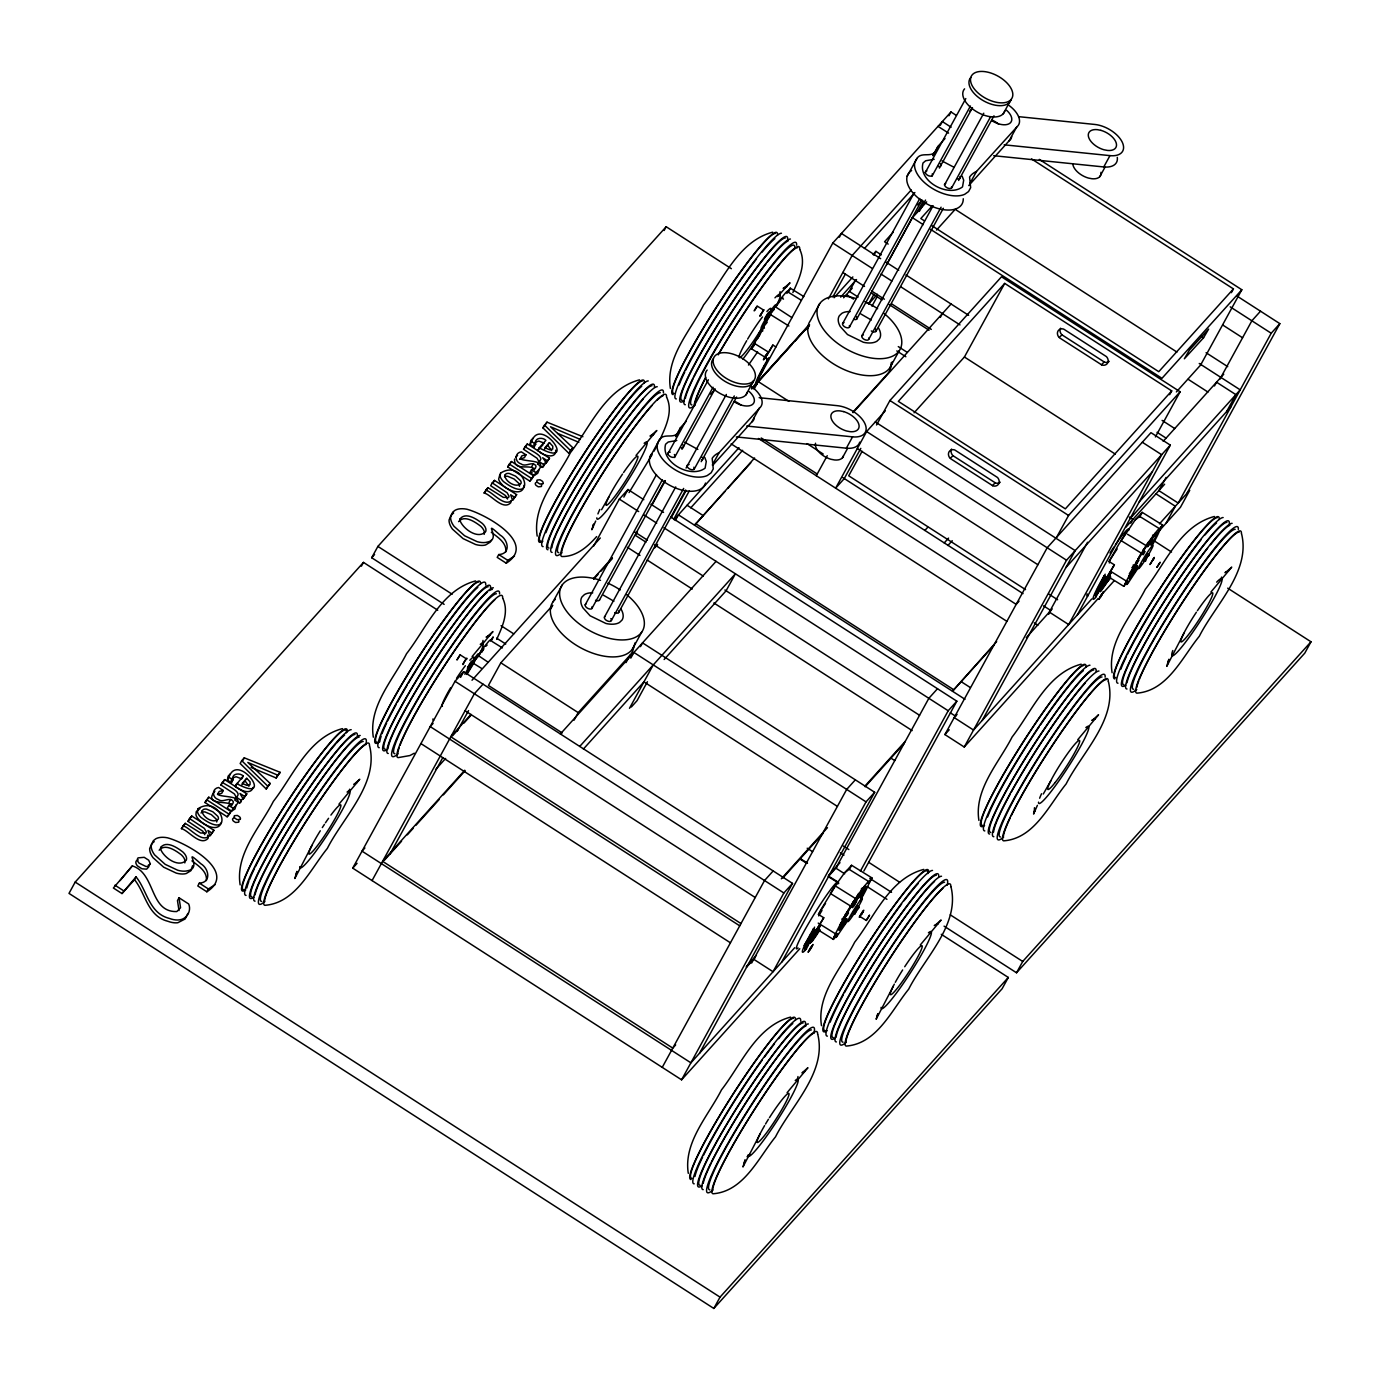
<?xml version="1.0" encoding="UTF-8"?>
<svg xmlns="http://www.w3.org/2000/svg" width="1380" height="1380" viewBox="0 0 1380 1380"><rect width="100%" height="100%" fill="white"/><g stroke="black" fill="none" stroke-linecap="round" stroke-linejoin="round"><path stroke-width="1.5" d="M1034.465 807.714L1034.379 811.785L1035.276 808.559M847.475 920.926L836.194 937.434L837.574 933.984C822.48 956.392 851.305 902.813 855.548 898.742A23.029 1.915 -58.2 0 1 863.035 887.978L866.243 883.942A23.046 1.915 -58.2 0 1 869.09 881.751L871.953 877.922L868.555 884.545A31.619 2.622 -58.2 0 1 860.309 900.416M231.236 780.149L231.426 782.719L227.389 780.114L228.131 776.164L230.288 773.887M533.922 444.481L534.129 447.051L530.075 444.446L530.817 440.513L532.973 438.236M231.788 805.661L231.84 804.661C227.2 800.693 203.033 805.506 214.866 791.189M534.491 469.993L534.526 468.993C529.592 463.835 513.895 471.77 514.55 459.04M510.893 501.182L510.824 502.648C503.027 511.169 491.056 494.454 484.121 493.005L487.899 487.675L503.217 497.318L508.547 497.525L509.065 496.214L507.081 492.746L492.229 482.897L490.676 485.726L505.529 495.575L507.512 499.043M860.534 892.636L864.863 885.598M860.292 898.121L866.088 887.582L859.706 896.793L866.157 886.409L863.242 888.962L857.066 899.501L835.107 885.788L830.415 893.516L850.805 906.142M1150.903 545.204C1158.872 533.129 1159.373 526.177 1147.694 546.584L1127.495 534.25M236.946 798.537L234.376 793.931L220.852 784.927L224.647 779.614L246.796 793.862L243.001 799.193L246.796 793.862M539.649 462.886L537.079 458.264L523.555 449.276L527.332 443.946L549.482 458.212L545.687 463.525L549.482 458.212M1100.447 583.274L1102.844 579.376L1100.464 583.274M850.46 906.557L851.77 907.367L852.029 905.073L844.008 918.545L848.407 913.025L847.096 912.215L844.905 914.974M1141.07 553.656L1142.381 554.467L1142.657 552.155L1134.619 565.627L1133.308 564.817M1142.467 554.329L1144.693 548.947L1152.438 537.855L1147.694 546.584M466.992 673.319A31.619 2.622 -58.2 0 1 471.201 666.333L478.049 655.397L488.089 662.21M765.624 357.558L751.514 348.812L755.24 341.171A31.619 2.622 -58.2 0 1 768.263 317.572L775.111 306.636L791.948 317.659M192.596 865.657L190.802 870.763L186.214 873.54A18.406 10.074 28.7 0 1 176.226 873.091L163.668 867.192L153.077 857.722A22.701 12.42 28.7 0 1 149.678 848.562L151.766 843.559L154.215 841.628M206.345 880.543C207.604 871.539 198.151 865.639 191.941 860.896M505.753 551.948C507.012 542.944 497.559 537.062 491.332 532.318M538.925 470.27L537.7 473.305L534.302 475.427L529.92 472.598L531.473 469.769L535.457 468.148L536.078 466.164C532.87 460.23 525.694 467.716 521.053 463.904C514.757 462.127 514.205 452.916 521.33 451.846L525.97 454.831L524.417 457.66L519.501 459.368M179.003 910.576L177.485 900.605L179.038 897.776L188.68 903.986C191.648 910.835 186.835 919.166 179.4 919.874A17.026 9.332 28.7 0 1 169.309 918.407C148.885 913.25 147.177 890.41 136.051 876.852L121.992 893.55L113.384 888.013L132.325 865.898C155.871 873.212 149.351 912.491 176.83 911.542L180.556 907.747L179.038 897.776M253.196 787.359C250.66 795.812 239.551 789.757 234.945 786.324L243.242 776.009C239.723 772.403 231.012 773.576 232.979 779.89L231.426 782.719M769.109 312.38L764.468 319.574L765.227 318.866M871.953 877.922L851.598 865.277L849.856 868.727M1151.886 545.842A31.619 2.622 -58.2 0 0 1159.166 531.645L1162.581 525.004L1142.209 512.377L1139.845 516.827M765.9 320.453L766.556 318.901M839.764 925.048L844.077 918.321L845.388 919.132L838.833 930.258L841.766 927.705L846.578 918.856M1135.24 564.058C1138.345 569.733 1118.783 593.538 1137.155 566.007M757.517 338.618L764.279 326.784M296.062 874.627L296.959 871.384L294.803 878.525L312.018 845.336M592.676 527.488L593.573 524.245M743.768 1164.703L745.114 1159.856L742.957 1166.98L760.173 1133.791M876.956 1017.008L877.835 1013.783L876.128 1019.285L893.36 986.096M1167.566 664.091L1168.912 659.243L1166.755 666.368L1183.971 633.196M221.473 822.584C217.747 832.658 204.378 825.206 199.255 820.082A12.386 6.779 28.7 0 1 195.943 814.787L196.236 811.682L199.979 808.525M593.486 524.417L591.865 529.765L595.694 521.036M1035.19 808.715L1033.568 814.062L1037.398 805.334M1138.103 568.008L1127.926 583.395L1126.822 584.534L1128.185 581.066L1123.717 586.31L1127.305 580.428L1124.907 584.361L1125.528 582.981M1125.562 582.533L1141.415 553.225L1121.06 540.598L1125.804 533.198M187.87 913.457L185.144 918.959L177.847 922.72A17.026 9.332 28.7 0 1 167.756 921.236C147.35 916.078 145.625 893.24 134.498 879.681L121.992 893.55M866.295 920.46L869.469 915.302L866.295 920.46L859.895 916.475L863.052 911.317L861.361 914.543M460.127 654.914L456.935 659.985L460.092 654.827L466.526 658.898M463.335 663.97L464.215 662.055M789.05 290.369L787.704 292.008M844.06 918.373L844.629 916.958M809.525 943.144L807.059 946.007M817.357 930.327L811.095 942.04L811.871 941.022A34.707 2.881 -58.2 0 0 816.046 935.157L818.702 929.137M1100.067 591.468L1102.482 588.104A34.707 2.881 -58.2 0 0 1106.657 582.257L1109.313 576.236M1110.296 575.477L1108.951 578.858A34.707 2.881 -58.2 0 0 1110.124 577.116M1147.953 553.829L1143.278 560.953L1144.693 559.314M471.857 661.607L467.389 668.334L468.683 666.92M763.985 309.793L759.742 316.193L760.949 314.847M1096.652 590.916L1104.845 578.996M472.012 661.382C472.547 658.812 466.112 669.317 468.338 667.316M769.074 312.622C769.591 310.103 762.968 320.764 765.4 318.556M761.312 372.014L762.157 370.409M496.679 639.354C502.372 626.813 509.22 612.047 502.855 598.471M659.692 440.255C665.557 427.11 673.406 411.723 666.73 397.406M792.879 292.56C798.727 279.416 806.593 264.029 799.917 249.711M854.237 900.812L851.995 904.21L854.237 900.812L853.358 902.106M1144.848 547.894L1142.606 551.31L1148.281 542.288M863.777 889.341L858.981 897.31M817.133 930.758L820.531 925.566L817.219 930.172M858.429 908.333L858.998 906.919L854.686 914.129M1149.04 555.416C1150.885 550.793 1142.64 563.851 1145.59 560.953M858.257 908.592L858.791 907.264L856.963 909.541M1148.867 555.674C1150.627 551.345 1143.054 563.264 1145.693 560.729M466.578 659.226C468.527 654.689 460.92 666.471 463.404 664.263M469.114 668.403L469.993 666.747M1135.999 566.231C1118.007 590.536 1140.398 562.678 1137.707 559.314L1141.157 553.518M653.999 451.208L657.794 443.911M816.287 930.241L813.476 928.809L816.287 930.241L823.774 917.752L818.443 914.44L820.738 909.989L837.16 883.114L844.508 872.902L848.942 869.469M818.685 915.889L821.98 910.455M1095.358 597.833A38.95 3.226 -58.2 0 1 1104.103 575.909L1106.915 577.323L1114.385 564.834L1109.054 561.522L1119.077 543.772L1135.136 519.984L1139.57 516.551M1109.313 562.971L1109.813 561.988M1153.145 559.676L1153.68 558.417L1149.971 564.541L1154.335 557.417L1153.37 559.538M786.911 293.423L787.394 292.526M775.922 346.966L772.886 345.069L769.022 351.917M1136.258 561.988L1136.896 560.763M1152.542 540.253L1151.783 541.65L1153.094 542.461M686.188 421.349L680.409 427.748A44.16 24.184 28.7 0 1 677.39 433.372C673.285 438.65 663.866 432.992 659.554 439.582L657.449 443.463A30.86 16.888 28.7 0 0 673.82 468.976A30.86 16.888 28.7 0 0 707.284 475.531L711.149 472.788L713.253 468.907L712.184 458.315A44.16 24.184 28.7 0 1 719.101 452.657L760.777 406.755A23.132 12.679 28.7 0 0 750.134 385.658M945.024 138.518L937.831 146.522A44.16 24.184 28.7 0 1 934.795 152.145C930.689 157.424 921.271 151.766 916.958 158.355L914.854 162.219A30.86 16.888 28.7 0 0 931.224 187.732A30.86 16.888 28.7 0 0 964.689 194.304L968.553 191.561L970.658 187.68L969.588 177.089A44.16 24.184 28.7 0 1 976.523 171.413L1018.181 125.528A23.132 12.679 28.7 0 0 1007.538 104.431M806.42 947.042L804.833 950.285L808.007 945.921M815.39 932.88L809.474 943.385M818.789 928.671C820.445 924.514 810.767 941.436 818.944 928.809M843.318 921.599L840.472 926.86L841.766 927.705M858.619 893.447L855.065 899.639M852.65 907.643L861.81 890.755L854.082 901.865L851.77 907.367M841.886 925.083L843.18 925.894L846.975 918.908M854.048 905.901L856.704 901.002M1104 576.219L1102.982 578.479L1103.862 577.582M1096.341 596.471L1095.444 597.368L1106.933 578.272M1108.106 576.806L1099.877 591.175M1107.985 577.409L1107.536 578.513L1108.175 577.72M1109.417 575.753L1109.917 574.615L1108.899 575.909M1132.376 574.787L1131.083 573.942L1133.946 568.698M1143.278 554.726L1145.038 551.465M1137.586 566.007L1133.808 572.993L1137.586 567.784M1147.608 554.536L1146.573 556.382M437.736 610.202L363.475 562.402L75.193 882.079L69 893.395L713.822 1308.447L1002.104 988.77L1008.314 977.454L941.281 934.312M132.325 865.898L120.077 880.595M134.498 879.681L136.051 876.852M207.621 835.176L208.121 838.316C200.342 846.837 188.37 830.122 181.418 828.656L185.213 823.343L200.531 832.985L205.862 833.192L206.362 831.881L204.395 828.414L189.526 818.547L187.991 821.376L202.843 831.243L204.809 834.71M185.213 823.343L181.418 828.656M213.935 830.312L210.122 835.642L213.935 830.312L191.786 816.063L187.991 821.376M204.982 802.522L208.777 797.209L230.926 811.457L229.373 814.286L227.131 816.788L204.982 802.522L208.777 797.209M224.647 779.614L220.852 784.927M227.389 780.114L228.942 777.285C237.791 750.565 276.69 805.213 236.498 783.495M236.118 804.782L234.997 808.973L231.616 811.095L227.217 808.266L228.77 805.437L232.772 803.798L233.393 801.832C230.184 795.898 223.008 803.384 218.368 799.572C212.054 797.778 211.502 788.584 218.626 787.497L223.284 790.499L221.732 793.327L217.695 794.293M241.724 760.673L240.172 763.502L266.202 788.981L270.187 783.461L247.831 762.433L277.69 775.146L280.192 772.352L244.295 757.827L241.724 760.673L267.755 786.152L266.202 788.981M242.742 760.656L244.295 757.827M229.097 802.246L230.65 799.417M243.242 776.009L241.69 778.838L236.101 776.733L232.22 778.13M361.405 566.18L363.475 562.402M222.404 782.098C224.233 784.841 244.122 791.896 236.273 797.157L234.721 799.986L239.482 803.057L240.81 802.298L241.034 799.762M241.793 784.944L246.779 778.303L250.09 781.874L250.022 784.702L246.986 785.444L242.207 783.374L246.779 778.303M227.131 816.788L230.926 811.457M231.616 811.095L233.168 808.266C248.866 794.57 222.111 798.054 217.505 794.311L219.23 791.447L223.284 790.499M444.153 604.371L371.686 557.744L377.896 546.411L666.178 226.734L731.383 268.703M239.482 803.057L242.846 798.365L239.947 793.466L244.553 796.364M199.341 883.131L197.806 885.96L206.845 891.791C238.516 871.608 186.024 842.697 167.394 837.781A22.011 12.058 28.7 0 0 155.768 838.798L153.318 840.731L151.214 845.733A22.701 12.42 28.7 0 0 154.629 854.893L165.221 864.363L177.779 870.263A18.406 10.074 28.7 0 0 187.749 870.711C203.843 867.761 180.659 846.026 200.859 863.759C208.863 868.382 211.744 882.545 199.341 883.131L208.38 888.962L215.073 884.649M206.845 891.791L208.38 888.962M251.108 767.435L276.138 777.975L277.69 775.146M280.192 772.352L276.138 777.975M487.899 487.675L484.121 493.005M492.936 483.224L494.471 480.395L516.62 494.644L512.825 499.974L516.62 494.644M507.685 466.871L511.48 461.541L533.611 475.79L532.076 478.636L529.834 481.12L507.685 466.871L511.48 461.541M527.332 443.946L523.555 449.276M530.075 444.446L531.628 441.617C540.477 414.897 579.393 469.562 539.183 447.827L537.631 450.656L543.03 444.671M580.376 439.478L550.516 426.765L572.89 447.793L568.905 453.33L542.875 427.835L546.998 422.159L582.895 436.701M546.998 422.159L542.875 427.835M534.129 447.051L535.682 444.222C533.698 437.909 542.409 436.736 545.928 440.358L539.183 447.827M531.8 466.578L533.353 463.749M664.108 230.512L666.178 226.734M525.09 446.447C526.918 449.173 546.825 456.228 538.959 461.489L537.407 464.336L538.442 464.129M544.496 449.276L549.482 442.635L552.776 446.206L552.725 449.035L549.671 449.794L544.893 447.707L549.482 442.635M529.834 481.12L533.611 475.79M534.302 475.427L535.854 472.598C551.552 458.902 524.797 462.404 520.208 458.643L521.933 455.797L525.97 454.831M538.994 465.353L542.168 467.389L545.066 463.801L545.273 461.265L542.685 457.763L547.239 460.696M498.749 554.553L497.197 557.382L506.236 563.195C537.907 543.03 485.415 514.119 466.785 509.203A22.011 12.058 28.7 0 0 455.159 510.22L452.709 512.153L450.622 517.155A22.701 12.42 28.7 0 0 454.02 526.315L464.611 535.768L477.187 541.684A18.406 10.074 28.7 0 0 487.157 542.133C503.234 539.183 480.068 517.431 500.25 535.181C508.271 539.804 511.135 553.966 498.749 554.553L507.788 560.366L514.464 556.071M506.236 563.195L507.788 560.366M568.905 453.33L572.89 447.793M799.779 948.733L681.582 1079.816L352.728 868.141L455.02 681.306L463.663 671.715L792.517 883.39L699.539 1053.233M460.558 677.373L463.663 671.715M372.065 880.578L474.358 693.761L483 684.17M390.023 854.013L442.721 757.758M457.177 731.348L468.545 710.579M550.655 609.046L552.725 605.285L500.837 662.814L488.434 685.463L562.212 732.952M553 601.852L562.298 584.861M593.504 546.273L619.327 499.094L627.986 489.503L643.805 499.681M623.846 497.041L627.986 489.503M649.704 457.608L659.554 439.582M675.579 436.598L680.409 427.748M585.189 604.854L656.466 474.634M667.834 453.882L708.389 379.793M591.899 608.511L662.417 479.705M674.544 457.539L713.046 387.245M599.317 600.283L664.677 480.913M681.979 449.311L715.047 388.919M637.439 531.576L635.386 535.354L645.926 542.15M651.912 505.166L665.35 480.62M610.857 618.602A3.864 2.105 28.7 0 1 610.805 621.155A3.864 2.105 28.7 0 1 607.148 620.81L606.286 620.31A3.864 2.105 28.7 0 1 604.44 617.119L675.734 486.916M686.067 468.044L726.346 394.439M611.34 620.517L683.669 488.416M694.002 469.545L734.298 395.939M618.551 612.651L685.705 489.986M701.195 461.679L736.592 397.026M656.794 544.031L654.724 547.808L657.605 544.617M671.249 517.621L685.722 491.194M673.699 519.346L689.207 491.039M675.338 520.502L678.443 514.843L965 699.298M745.856 394.973L753.635 380.742A23.132 12.679 28.7 0 0 732.073 353.832A23.132 12.679 28.7 0 0 717.1 370.444A23.132 12.679 28.7 0 0 753.601 380.811A23.132 12.679 28.7 0 1 726.656 382.329A23.132 12.679 28.7 0 1 713.374 358.748M753.239 388.349L832.795 243.035L950.992 111.97L956.271 115.368M712.322 465.026L719.101 452.657M754.101 389.143L758.241 381.587L808.697 325.646M574.08 720.17L578.22 712.632L630.108 655.086A46.282 25.34 28.7 0 0 633.782 645.84M839.385 237.222L841.438 233.444L880.647 258.681M754.584 457.988L694.554 525.211L724.828 491.642M712.805 465.198L751.721 422.056L759.466 407.894M819.703 303.635L810.405 320.626A46.282 25.34 28.7 0 0 840.593 367.891A46.282 25.34 28.7 0 0 892.291 361.75M807.024 329.716L809.094 325.939M632.402 649.135L641.7 632.161M625.968 662.624L630.108 655.086M630.798 658.122L633.903 652.447L866.036 801.866L874.679 792.275L642.545 642.873L640.475 646.634M828.38 298.891L852.15 255.49L911.231 189.957M832.899 296.855L845.284 274.206M907.109 176.381L916.958 158.355M855.548 280.071L849.356 291.404L858.153 297.062M940.28 125.338L942.35 121.561L951.131 127.219M948.923 115.748L950.992 111.97M873.851 255.128L875.92 251.367L881.337 254.852M629.487 708.302L653.24 664.901M932.984 155.371L937.831 146.522M932.846 155.681L934.795 152.145M842.594 323.627L914.147 192.924M925.238 172.655L965.81 98.567M647.427 681.737L637.094 700.609L631.333 707.009M849.304 327.284L919.822 198.479M931.949 176.312L970.451 106.001M856.739 319.056L921.823 200.152M939.383 168.084L972.452 107.692M886.667 264.736L912.422 217.678L926.687 201.877M917.062 212.399L923.272 201.083M865.191 301.582L868.71 303.841L873.868 294.406M919.322 211.382L925.531 200.066M871.97 306.153L877.128 296.717M868.658 338.065A3.864 2.105 28.7 0 1 864.57 339.584L863.69 339.083A3.864 2.105 28.7 0 1 861.845 335.892L933.139 205.672M944.506 184.92L983.767 113.212M868.762 339.29L941.074 207.19M951.406 188.318L990.668 116.593M875.955 331.424L943.368 208.276M958.617 180.452L993.997 115.799M1003.26 113.746L1011.04 99.515A23.132 12.679 28.7 0 0 989.495 72.605A23.132 12.679 28.7 0 0 974.504 89.217A23.132 12.679 28.7 0 0 1011.023 99.584A23.132 12.679 28.7 0 1 984.078 101.102A23.132 12.679 28.7 0 1 970.778 77.522M969.726 183.799L976.523 171.413M816.287 475.703L827.241 455.693M968.76 185.576L1009.125 140.812L1016.87 126.667M889.807 367.908L899.105 350.934M736.299 436.925L846.354 448.19L852.547 436.856A23.132 12.679 28.7 0 0 864.777 423.298A23.132 12.679 28.7 0 0 837.418 405.686L759.121 397.682M842.404 457.867L847.562 448.431M885.374 410.757L866.623 431.543L835.642 488.158L844.284 478.567L860.809 448.362M862.103 451.329L848.717 475.807L1025.53 589.605M876.542 424.971L889.928 400.511L1001.501 276.794L1180.124 391.765L1155.388 436.943M940.349 317.365L942.419 313.588M914.095 412.793L964.413 357.006L1004.709 283.4L1171.724 390.902L1169.653 394.68M993.703 155.699L1103.759 166.946L1109.969 155.63A23.132 12.679 28.7 0 0 1122.199 142.071A23.132 12.679 28.7 0 0 1094.84 124.459L1018.647 116.662M1099.808 176.64L1104.983 167.204M662.245 1067.361L764.537 880.526L773.18 870.935M681.582 1079.816L783.875 892.981L792.517 883.39M751.634 963.033L846.682 789.429L855.341 779.838M866.036 801.866L773.042 971.71L753.704 959.273M781.701 962.119L874.679 792.275M996.653 641.579L952.493 691.242L994.29 644.874M860.378 871.177L948.198 710.769L956.84 701.178L670.749 517.034M863.863 871.022L956.84 701.178M1098.29 598.385L964.241 747.029L944.903 734.574L1047.178 547.757L1150.955 432.665L1170.309 445.119L1077.314 614.962M1056.183 538.062L1068.551 515.465L1180.124 391.765M964.241 747.029L1066.533 560.211L1170.309 445.119M982.181 720.464L1075.175 550.62L875.282 421.952M1087.561 542.271L1049.335 612.099L1068.672 624.553L1161.667 454.71L1142.312 442.256M1048.697 614.273L1050.766 610.495L1043.556 605.855M1231.374 292.663L1233.427 288.903L1031.55 158.942M1039.295 159.39L1241.828 289.748L1200.6 365.045L1176.364 391.937M1130.858 523.175L1132.928 519.398L1129.323 517.069M1214.469 385.969L1216.539 382.191L1235.894 394.646L1226.596 411.62M1166.1 477.411L1158.872 490.625L1178.227 503.079L1271.204 333.236L1279.847 323.645L1237.084 296.113M1219.834 379.276L1251.867 320.781L1260.509 311.19M713.822 1308.447L720.032 1297.131L1008.314 977.454M1166.031 523.261L1175.329 506.27L1155.992 493.816M1186.869 493.488L1279.847 323.645M944.075 926.153L1016.525 972.779L1022.718 961.463L1311 641.786L1227.683 588.156M1311 641.786L1304.807 653.102L1016.525 972.779M481.81 652.24L483.811 648.617L481.603 651.533M764.968 357.023L764.434 358.265L765.314 357.127M766.9 354.919C770.971 346.725 759.241 365.7 765.038 357.92M764.02 366.442L766.142 363.354L764.33 366.528M846.285 913.681L848.7 909.455M764.451 328.009L763.157 327.198L763.968 325.714M789.136 290.749L790.257 288.161L787.635 291.784A23.029 1.915 -58.2 0 0 785.255 293.198L782.253 296.838A23.046 1.915 -58.2 0 0 774.974 307.136M476.117 658.829L476.825 657.329L475.738 658.743M491.039 640.872L492.056 638.854L490.642 640.769M601.577 509.703L609.08 496.576M651.998 454.9L629.039 492.574M754.446 344.431C756.775 339.687 750.151 350.744 754.136 344.948M788.687 291.111L788.101 292.094M848.407 913.025C844.163 917.838 830.536 943.006 845.388 919.132M1043.28 794.018L1050.784 780.89M810.129 948.716L809.405 950.32L810.353 949.06M810.974 948.043L811.768 946.421L810.75 947.715M1104.103 575.909L1105.19 574.201M1108.261 576.926L1106.243 580.497L1108.485 577.254M1109.123 576.236L1111.141 572.666L1108.571 576.409M1100.74 595.815L1099.946 597.437L1100.653 596.609M1101.602 595.125L1102.396 593.504L1101.05 595.298M683.238 447.293L683.514 446.844A3.864 2.105 28.7 0 0 682.91 444.912M767.056 317.987L768.281 315.968M765.262 357.644C771.851 360.836 762.433 358.541 766.314 355.919M466.906 674.475L474.254 662.383M764.796 324.317L770.834 314.381M491.47 640.51L493.195 636.922L490.555 640.544A23.029 1.915 -58.2 0 0 488.192 641.959L485.191 645.599A23.046 1.915 -58.2 0 0 477.911 655.897M816.098 930.431L823.774 917.752M850.856 916.562L851.46 915.561M1106.708 577.53L1114.385 564.834M755.878 308.637C760.052 301.03 750.927 315.399 755.464 309.31M475.41 659.243L474.392 661.261L475.479 659.847M765.089 357.8L772.886 345.069M814.58 927.119L812.682 931.155M804.057 945.542L807.369 940.108M814.873 932.242L804.799 948.56A34.707 2.881 -58.2 0 1 805.264 945.731L814.838 931.534M815.269 932.121L805.765 948.181M810.267 943.127L811.199 941.298L809.853 943.075M810.319 948.043L808.094 952.303L810.664 948.56M810.784 948.733L813.01 944.455L810.44 948.215M855.341 910.317C863.604 895.827 846.837 921.719 854.686 911.317M1105.484 579.341L1095.409 595.643A34.707 2.881 -58.2 0 1 1095.875 592.814L1105.449 578.634M1104.845 580.928L1096.393 595.263M1107.83 577.254L1108.468 576.236M1108.934 576.926L1109.555 575.909M491.677 539.77L490.193 542.168L485.605 544.962A18.406 10.074 28.7 0 1 475.634 544.514L463.076 538.614L452.468 529.144A22.701 12.42 28.7 0 1 449.069 519.984L451.157 514.982L453.623 513.05M856.376 910.455L854.427 914.405M861.638 914.284C868.796 901.968 855.255 922.288 860.499 916.027M470.58 665.764L472.443 662.866M847.889 869.314L851.495 865.26M1138.517 516.413L1142.105 512.342M1141.415 553.225L1146.159 545.825A23.029 1.915 -58.2 0 1 1153.646 535.078L1156.871 531.041A23.046 1.915 -58.2 0 1 1159.717 528.833L1162.581 525.004M764.917 356.713L765.555 355.695M765.641 356.627L766.849 354.367L765.9 355.505M768.815 357.713L766.659 362.129M763.675 367.736L760.035 374.101L761.329 372.704M849.614 907.954L850.546 906.436M159.166 850.218C165.013 843.059 176.019 850.736 181.522 854.979A11.972 6.555 28.7 0 1 184.799 862.914M458.574 521.64C464.405 514.464 475.41 522.158 480.913 526.384A11.972 6.555 28.7 0 1 484.19 534.336M818.443 914.44L821.221 909.989A38.95 3.226 -58.2 0 1 825.516 903.417M1109.054 561.522L1111.832 557.072A38.95 3.226 -58.2 0 1 1117.162 548.964M1140.846 564.661L1141.467 563.644M464.629 661.4L466.509 658.812M772.559 311.087C776.491 304.635 769.73 314.226 772.231 311.552M754.325 344.983L751.514 348.812M764.693 366.304L765.279 365.372M1108.278 577.927L1108.813 576.754M1101.292 595.643L1098.86 599.351L1103.62 591.554L1100.757 596.833M1129.306 573.821L1134.688 565.42M1148.885 543.03L1155.457 533.025L1156.751 533.836M1145.314 558.417L1145.952 557.417M766.211 356.092L768.281 353.142M762.536 370.53L761.657 371.807M761.915 371.824L762.554 370.841L760.414 374.411M773.352 310.5L774.387 308.913M808.094 941.229L808.68 940.349M1143.968 549.188L1143.123 550.448L1144.434 551.258M499.853 474.651L498.646 479.119A12.386 6.779 28.7 0 0 501.941 484.415C506.77 490.176 523.158 497.3 524.09 485.294M604.44 617.119L604.75 616.653A3.864 2.105 28.7 0 1 605.268 616.343M861.845 335.892L862.155 335.426A3.864 2.105 28.7 0 1 863.38 334.978M815.425 930.12L806.024 943.834A34.707 2.881 -58.2 0 1 809.042 937.641L814.2 930.569M1104.707 581.032L1105.328 580.118L1107.295 581.325M768.919 314.985L770.696 312.656M477.325 657.673L480.654 652.826M775.491 307.291L780.89 299.822M759.241 376.119L759.224 376.154A34.707 2.881 -58.2 0 1 762.467 369.581M748.477 365.027L757.603 351.935M1099.291 587.432L1101.413 588.449M846.975 920.702L843.18 925.894M338.928 804.212L359.766 779.252L353.849 784.478L356.661 782.977M472.115 656.535L492.953 631.557L487.036 636.784L489.848 635.283L486.088 637.077M636.008 455.452L656.846 430.491L650.912 435.718L653.723 434.217L649.98 436.011M787.083 1092.684L807.921 1067.723L802.004 1072.933L804.816 1071.432M920.27 944.99L941.108 920.029L935.192 925.238L938.003 923.738L934.243 925.549M1077.711 739.766L1098.549 714.806L1092.615 720.032L1095.427 718.514L1091.684 720.326M1210.898 592.072L1231.736 567.111L1225.802 572.338L1228.614 570.837L1224.871 572.631M761.087 314.45L760.397 315.209L763.571 310.052L757.172 306.067M1130.737 574.408L1131.79 573.08L1133.084 573.89M1104.811 577.651L1099.67 584.723A34.707 2.881 -58.2 0 0 1096.652 590.916M842.3 919.115L844.491 916.372M1134.636 565.61L1139.017 560.125M1131.083 573.942L1131.79 573.08M1203.55 337.772L1208.621 329.096L1189.405 350.106L1184.351 358.783L1203.55 337.772L1200.652 335.892M763.157 327.198L767.228 322.247M777.578 296.614L790.016 282.797L784.099 288.023L786.911 286.522L783.15 288.317M782.805 297.528L782.15 298.304L783.461 299.115M1135.136 519.984L1138 516.81M844.508 872.902L847.389 869.711M371.686 557.744L374.584 554.536M189.526 818.547L191.786 816.063M492.229 482.897L494.471 480.395M234.945 786.324L237.636 783.34M267.755 786.152L270.187 783.461M710.683 394.18L715.013 389.384M969.536 111.349L972.417 108.158M433.096 723.396L430.215 726.605L739.732 925.825M472.012 680.236L600.3 537.993M864.466 248.486L914.906 192.545M751.445 388.729L809.111 324.783M751.962 388.815L754.843 385.624M759.173 380.828L792.327 344.069M795.208 340.877L809.611 324.887M834.124 297.718L852.857 276.932M873.04 254.558L875.92 251.367M893.222 232.185L884.563 241.776L888.185 244.088M917.717 204.999L922.047 200.204M840.679 297.114L856.532 279.536M843.594 297.787L852.236 288.196M470.977 714.409L450.794 736.782L740.974 923.565M593.504 578.548L612.237 557.761M452.45 735.851L458.212 729.451M463.973 723.068L471.184 715.064M593.711 579.203L598.023 574.408M600.904 571.216L612.444 558.434M932.311 205.81L920.822 218.54L924.428 220.869M364.906 847.958L362.026 851.15L690.897 1062.824L794.673 947.732M435.545 769.626L445.636 758.448M352.728 868.141L357.058 863.345M674.113 519.639L738.973 447.707M868.71 303.841L877.352 294.268M936.537 230.046L955.202 209.346L1176.916 352.055M690.759 507.84L742.647 450.311M464.767 770.23L382.605 861.327L672.784 1048.11L675.665 1044.919M384.261 860.395L401.546 841.231M407.324 834.831L413.086 828.431M415.966 825.24L439.03 799.658M443.359 794.863L464.974 770.885M727.709 488.451L750.772 462.869M560.384 733.97L716.065 561.35M852.909 412.223L887.513 373.859A46.282 25.34 28.7 0 0 891.17 362.802M853.047 412.689L951.062 303.997M579.738 746.425L735.402 573.804L726.104 590.778L664.125 659.519M583.412 749.03L643.943 681.893L837.384 806.403M1004.709 283.4L898.328 401.356L1065.343 508.858L1171.724 390.902M950.475 458.609L992.979 485.881A6.02 5.003 42 0 0 998.637 483.88A6.02 5.003 42 0 0 997.55 477.514L954.667 449.915A6.02 5.003 42 0 0 948.991 451.916A6.02 5.003 42 0 0 950.096 458.281L953.08 455.745L995.567 483A6.02 5.003 42 0 0 1000.259 482.189M1059.443 337.772L1101.947 365.027A6.02 5.003 42 0 0 1107.623 363.044A6.02 5.003 42 0 0 1106.519 356.678L1063.635 329.078A6.02 5.003 42 0 0 1057.96 331.079A6.02 5.003 42 0 0 1059.064 337.427L1062.048 334.892L1104.535 362.164A6.02 5.003 42 0 0 1109.227 361.353M924.893 530.438L927.774 527.246M992.513 485.674L995.101 482.793M1101.482 364.838L1104.069 361.957M944.231 542.892L948.56 538.096M947.905 545.497L952.235 540.701M1233.427 288.903L1158.769 371.686L931.638 225.509M1241.828 289.748L1161.977 378.31L930.517 229.322M937.503 688.724L928.844 698.315L835.866 868.158L844.664 873.816M1019.061 601.163L1016.18 604.371L758.448 438.478M1163.202 441.324L1223.749 374.204M781.339 878.801L827.465 827.655M864.932 786.1L905.297 741.336M782.977 877.87L823.343 833.106M865.139 786.755L904.055 743.596M1065.878 567.594L1152.369 471.701M1139.311 501.734L1240.206 389.85L1199.237 363.475M1130.013 518.725L1230.908 406.824M957.082 714.392L954.201 717.6L973.538 730.055L1091.735 598.972M1026.272 637.681L1052.216 608.908M1125.718 527.384L1164.634 484.225M944.903 734.574L949.216 729.779M746.304 966.587L756.378 955.409M828.449 875.489L839.989 862.69M746.494 967.259L755.153 957.668M828.656 876.145L837.298 866.554M1100.378 589.381L1110.469 578.203M1159.476 523.848L1189.75 490.28L1180.452 507.271L1157.389 532.852M1101.171 595.177L1114.143 580.79M1149.04 544.893L1147.781 544.031M596.643 536.579C587.777 546.601 576.34 556.709 562.16 556.537A96.324 10.384 -57.2 0 1 608.684 463.973A96.324 10.384 -57.2 0 1 666.505 397.13M485.726 646.289L487.14 645.047M1009.125 140.812L1010.436 139.691A23.132 12.679 28.7 0 0 1011.695 136.62M751.721 422.056L753.032 420.917A23.132 12.679 28.7 0 0 754.291 417.847M515.741 457.004L517.569 455.521M201.032 812.993L201.756 812.389A6.676 3.657 28.7 0 1 205.085 811.975L211.347 814.649L216.246 819.151A6.572 3.605 28.7 0 1 216.712 821.997M534.923 442.463L538.804 441.065L544.375 443.187M536.303 482.431L535.578 482.879A3.657 2.001 28.7 0 0 536.078 485.398L538.286 486.83L541.288 486.554A3.554 1.949 28.7 0 0 541.409 484.984M233.599 818.099L232.892 818.547A3.657 2.001 28.7 0 0 233.375 821.066L235.583 822.497L238.602 822.221A3.554 1.949 28.7 0 0 238.723 820.634M138 859.792L136.499 860.706A7.573 4.157 28.7 0 0 137.465 865.916L141.933 868.796L146.66 869.159L148.816 866.761L148.419 864.932M414.311 753.204L409.895 755.55L398.285 757.603A96.324 10.384 -57.2 0 1 444.809 665.039A96.324 10.384 -57.2 0 1 502.631 598.196M542.168 467.389L543.513 466.63L543.72 464.094M772.679 232.168C738.421 241.259 723.568 279.26 703.593 304.963C690.362 330.941 665.436 357.282 670.387 388.436M639.492 379.862C605.234 388.936 590.381 426.955 570.423 452.657C557.175 478.636 532.249 504.977 537.2 536.113M475.6 580.928C441.359 590.019 426.506 628.021 406.531 653.723C393.3 679.702 368.374 706.043 373.325 737.196M342.43 728.623C308.171 737.696 293.319 775.715 273.344 801.418C260.113 827.396 235.187 853.737 240.137 884.891M1214.383 516.482C1180.124 525.556 1165.289 563.575 1145.314 589.277C1132.066 615.256 1107.157 641.596 1112.09 672.733M1081.196 664.177C1046.954 673.25 1032.102 711.269 1012.127 736.972C998.878 762.95 973.97 789.291 978.903 820.427M923.755 869.4C889.514 878.474 874.661 916.492 854.686 942.178C841.455 968.156 816.529 994.514 821.48 1025.651M790.585 1017.095C756.326 1026.168 741.474 1064.17 721.499 1089.872C708.268 1115.851 683.341 1142.192 688.292 1173.345M529.92 472.598L532.232 472.132M934.191 159.287L925.652 160.77L922.996 163.013C917.89 181.263 948.198 197.771 962.516 186.904L963.688 180.194L962.136 176.174M676.787 440.513L668.248 441.997L665.591 444.239C660.485 462.49 690.793 478.998 705.111 468.131L706.284 461.42L704.732 457.401M1004.14 144.814L1109.969 155.63M746.735 426.041L852.547 436.856M942.074 160.994L953.96 167.256M684.653 442.221L697.849 449.414M557.658 433.389L578.824 442.307M860.93 314.019L871.298 320.005M603.526 595.246L613.893 601.232M539.563 451.898C543.703 455.711 556.468 459.281 555.692 450.139M790.257 288.161L803.833 296.579M787.635 291.784L801.193 300.202M1139.345 516.206L1159.717 528.833M1151.041 543.03L1152.352 543.841M1149.005 543.082L1150.316 543.893M770.247 314.433L788.912 326.008M1136.206 562.091L1137.499 562.902M761.553 330.096L762.847 330.907M1132.566 566.197L1133.877 567.008M1131.841 567.559L1133.135 568.37M754.446 343.413L768.539 352.159M1110.59 571.286L1126.459 581.135M1107.847 576.461L1123.717 586.31M1104.293 575.702L1106.915 577.323M492.263 641.596L502.441 647.91M848.735 869.107L869.09 881.751M864.829 885.943L866.14 886.753M861.224 889.048L862.517 889.859M861.172 894.568L862.483 895.378M800.383 858.705L807.524 863.121M828.949 876.421L837.867 881.958M799.831 858.964L806.92 863.363M828.19 876.559L838.816 883.166M857.153 896.948L858.464 897.759M473.185 663.193L481.672 668.455M841.955 919.115L843.266 919.925M818.219 923.099L835.849 934.036M817.236 929.361L833.106 939.211M814.718 933.018L816.667 934.243M1230.236 306.86L1271.204 333.236M938.02 126.356L948.577 133.136M1222.732 325.007L1242.569 337.772M1206.085 352.728L1227.717 366.649M1188.128 379.293L1207.966 392.058M912.422 217.678L923.272 224.664M1162.098 420.4L1174.742 428.542M1157.061 432.32L1166.1 438.133M886.063 262.166L898.708 270.308M905.935 274.948L968.656 315.33M832.795 243.035L872.005 268.272M881.027 274.085L891.86 281.054M900.899 286.868L959.997 324.904M842.835 272.464L864.518 286.419M871.729 291.059L884.373 299.201M891.601 303.841L931.31 329.406M871.211 292.974L882.062 299.96M889.289 304.618L929.068 330.217M964.413 357.006L1115.264 454.089M846.475 294.596L853.513 299.115M898.277 346.587L907.298 352.4M896.81 350.934L905.849 356.747M1153.421 540.356L1171.534 552.017M889.928 400.511L1068.551 515.465M866.623 431.543L1066.533 560.211M758.241 381.587L788.825 401.287M857.325 448.517L1037.881 564.731M1048.61 593.952L1057.615 599.748M807.024 443.618L823.222 454.037M842.801 477.601L1023.029 593.624M761.243 437.978L817.219 473.995M1034.258 622.846L1037.863 625.175M731.141 443.86L1006.883 621.345M687.085 505.252L703.3 515.689M961.032 681.582L970.054 687.378M695.486 523.52L953.425 689.534M650.929 504.269L663.556 512.394M531.628 441.617L535.682 444.222M619.327 499.094L638.681 511.549M644.081 515.016L656.707 523.141M663.918 527.781L948.198 710.769M950.303 712.787L955.702 716.272M538.959 461.489L543.72 464.56M634.783 532.007L647.41 540.132M654.62 544.772L703.283 576.081M724.897 590.002L919.546 715.289M531.473 469.769L535.854 472.598M509.237 464.025L531.369 478.291M627.383 547.291L639.992 555.416M647.203 560.056L692.26 589.053M713.891 602.974L912.145 730.589M514.378 497.145L510.686 494.782L512.36 499.819C504.58 508.34 492.608 491.625 485.657 490.176M891.152 758.275L894.758 760.587M377.896 546.411L452.157 594.211M501.061 625.692L513.74 633.851M843.404 846.043L848.838 849.545M868.762 862.362L899.553 882.182M950.268 914.837L1022.718 961.463M840.351 852.823L843.956 855.134M496.679 638.181L505.736 644.011M869.797 878.353L891.549 892.342M807.197 848.217L812.596 851.702M867.02 886.512L886.943 899.329M500.837 662.814L578.22 712.632M455.02 681.306L783.875 892.981M465.06 710.735L755.24 897.517M420.917 743.579L730.434 942.799M228.942 777.285L232.979 779.89M236.273 797.157L241.017 800.227M228.77 805.437L233.168 808.266M206.534 799.693L228.683 813.941M211.675 832.813L207.966 830.484L209.674 835.469C201.894 844.008 189.923 827.293 182.971 825.827M114.937 885.184L123.545 890.721M75.193 882.079L720.032 1297.131M1062.048 334.892L1061.651 334.564A6.02 5.003 42 0 1 1060.565 328.199M953.08 455.745L952.683 455.4A6.02 5.003 42 0 1 951.596 449.035M547.929 445.464L551.672 450.622M245.243 781.132L248.969 786.289M544.427 425.006L570.457 450.484M1241.62 534.025C1250.763 571.648 1215.056 605.078 1199.323 636.249C1182.194 657.277 1167.652 690.656 1137.051 693.139A96.324 10.384 -57.2 0 1 1183.574 600.593A96.324 10.384 -57.2 0 1 1241.396 533.75M1108.433 681.703C1117.576 719.342 1081.868 752.773 1066.136 783.926C1049.007 804.971 1034.483 838.35 1003.864 840.834A96.324 10.384 -57.2 0 1 1050.387 748.288A96.324 10.384 -57.2 0 1 1108.209 681.444M951.01 886.926C960.135 924.566 924.428 957.996 908.696 989.149C891.584 1010.195 877.042 1043.573 846.44 1046.057A96.324 10.384 -57.2 0 1 892.963 953.511A96.324 10.384 -57.2 0 1 950.785 886.65M817.823 1034.62C826.948 1072.243 791.258 1105.691 775.508 1136.844C758.396 1157.889 743.855 1191.268 713.253 1193.752A96.324 10.384 -57.2 0 1 759.776 1101.206A96.324 10.384 -57.2 0 1 817.598 1034.345M369.668 746.166C378.793 783.788 343.103 817.219 327.353 848.389C310.241 869.434 295.7 902.796 265.098 905.297A96.324 10.384 -57.2 0 1 311.621 812.734A96.324 10.384 -57.2 0 1 369.443 745.89M859.706 442.135A23.132 12.679 28.7 0 1 846.354 448.19M843.439 455.918A15.421 8.453 28.7 0 1 834.572 459.971L830.984 459.281A15.421 8.453 28.7 0 1 815.528 443.239M734.35 401.183A15.421 8.453 28.7 0 1 741.164 405.306M747.443 392.058A23.132 12.679 28.7 0 1 720.464 393.662A23.132 12.679 28.7 0 1 707.164 370.064M705.491 483.069A30.86 16.888 28.7 0 1 669.524 485.173A30.86 16.888 28.7 0 1 651.809 453.727M689.086 464.525A3.864 2.105 28.7 0 0 687.723 464.836L687.309 465.233A3.864 2.105 28.7 0 0 688.724 468.389L689.552 468.941A3.864 2.105 28.7 0 0 693.623 469.442L694.019 469.045A3.864 2.105 28.7 0 0 693.83 467.216M670.283 452.174A3.864 2.105 28.7 0 0 668.248 452.623L667.955 453.089A3.864 2.105 28.7 0 0 669.869 456.28L670.749 456.78A3.864 2.105 28.7 0 0 674.596 456.884L674.889 456.418A3.864 2.105 28.7 0 0 674.354 454.503M701.454 460.178A3.864 2.105 28.7 0 0 702.11 459.971L702.558 459.609A3.864 2.105 28.7 0 0 702.041 457.142M683.238 447.327A3.864 2.105 28.7 0 1 682.738 447.655M682.065 447.827A3.864 2.105 28.7 0 1 681.237 447.81M749.168 391.506A15.421 8.453 28.7 0 1 752.307 404.599A15.421 8.453 28.7 0 1 734.505 401.925M592.745 592.814A23.132 12.679 28.7 0 0 584.447 594.573L581.981 596.936A23.132 12.679 28.7 0 0 582.929 607.838L590.105 615.791L605.993 623.501A23.132 12.679 28.7 0 0 619.534 622.449L622.018 620.086A23.132 12.679 28.7 0 0 621.069 609.184M591.968 606.786A3.864 2.105 28.7 0 1 588.104 608.528A3.864 2.105 28.7 0 1 585.931 604.026M618.62 610.909A3.864 2.105 28.7 0 1 614.773 612.651M599.593 599.8A3.864 2.105 28.7 0 1 595.539 600.283M626.589 594.625A46.282 25.34 28.7 0 1 627.52 639.578A46.282 25.34 28.7 0 1 562.057 603.716A46.282 25.34 28.7 0 1 600.507 580.325M607.873 583.171A46.282 25.34 28.7 0 1 620.224 589.933M634.886 642.977A46.282 25.34 28.7 0 1 580.497 647.703A46.282 25.34 28.7 0 1 555.278 599.351M701.954 1185.817A98.273 10.591 -57.2 0 1 741.854 1099.705A98.273 10.591 -57.2 0 1 805.523 1024.288M694.209 1183.816A98.273 10.591 -57.2 0 1 741.681 1089.389A98.273 10.591 -57.2 0 1 800.676 1021.183M712.96 1190.112A98.273 10.591 -57.2 0 1 751.324 1104.776A98.273 10.591 -57.2 0 1 814.01 1032.844M694.968 1176.485A94.892 10.229 -57.2 0 1 702.644 1156.992M703.472 1155.319A94.892 10.229 -57.2 0 1 762.071 1060.323M764.641 1056.804A94.892 10.229 -57.2 0 1 774.422 1043.884M778.613 1038.674A94.892 10.229 -57.2 0 1 792.793 1023.529M691.863 1178.296A94.892 10.229 -57.2 0 1 730.969 1097.549A94.892 10.229 -57.2 0 1 793.379 1018.337M703.196 1183.385A96.307 10.384 -57.2 0 1 710.993 1163.616M711.821 1161.926A96.307 10.384 -57.2 0 1 782.667 1050.335M783.84 1048.834A96.307 10.384 -57.2 0 1 806.058 1025.84M700.109 1185.265A96.307 10.384 -57.2 0 1 739.801 1103.327A96.307 10.384 -57.2 0 1 803.125 1022.942M797.968 1076.555A49.249 5.313 -57.2 0 1 796.795 1080.799M749.65 1154.335A49.249 5.313 -57.2 0 1 747.08 1156.751M691.104 1179.486A96.324 10.384 -57.2 0 1 737.627 1086.94A96.324 10.384 -57.2 0 1 795.449 1020.096M703.214 1189.612A98.273 10.591 -57.2 0 1 743.716 1105.984A98.273 10.591 -57.2 0 1 808.335 1023.943M712.736 1189.629A94.892 10.229 -57.2 0 1 757.603 1104.828A94.892 10.229 -57.2 0 1 814.321 1032.827M709.872 1189.87A94.892 10.229 -57.2 0 1 748.978 1109.123A94.892 10.229 -57.2 0 1 811.371 1029.911M769.454 1117.645A29.239 3.157 -57.2 0 1 788.791 1095.427A29.239 3.157 -57.2 0 1 763.934 1136.223A29.239 3.157 -57.2 0 1 764.624 1125.58M765.52 1124.044A29.239 3.157 -57.2 0 1 768.436 1119.249M795.242 1080.505A45.799 4.934 -57.2 0 1 778.665 1118.249A45.799 4.934 -57.2 0 1 747.926 1155.077M386.987 749.65A98.273 10.591 -57.2 0 1 426.886 663.556A98.273 10.591 -57.2 0 1 490.555 588.139M379.241 747.667A98.273 10.591 -57.2 0 1 426.713 653.24A98.273 10.591 -57.2 0 1 485.708 585.016M397.992 753.963A98.273 10.591 -57.2 0 1 433.579 672.957A98.273 10.591 -57.2 0 1 499.543 593.935M379.759 741.888A94.892 10.229 -57.2 0 1 381.139 736.213M382.019 733.712A94.892 10.229 -57.2 0 1 386.676 722.93M387.677 720.843A94.892 10.229 -57.2 0 1 396.336 704.162M397.25 702.506A94.892 10.229 -57.2 0 1 407.411 684.791M408.411 683.117A94.892 10.229 -57.2 0 1 433.682 643.391M434.924 641.579A94.892 10.229 -57.2 0 1 477.808 587.38M376.895 742.13A94.892 10.229 -57.2 0 1 416.001 661.4A94.892 10.229 -57.2 0 1 478.411 582.17M387.987 748.823A96.307 10.384 -57.2 0 1 428.99 669.852A96.307 10.384 -57.2 0 1 487.502 592.02M489.469 590.554A96.307 10.384 -57.2 0 1 492.315 589.45M385.141 749.116A96.307 10.384 -57.2 0 1 424.833 667.178A96.307 10.384 -57.2 0 1 488.158 586.776M483 640.406A49.249 5.313 -57.2 0 1 482.431 642.942M378.965 742.233A96.324 10.384 -57.2 0 1 418.088 657.846A96.324 10.384 -57.2 0 1 480.482 583.93M388.246 753.463A98.273 10.591 -57.2 0 1 428.749 669.835A98.273 10.591 -57.2 0 1 493.367 587.794M394.904 753.721A94.892 10.229 -57.2 0 1 434.01 672.974A94.892 10.229 -57.2 0 1 496.403 593.762M397.768 753.463A94.892 10.229 -57.2 0 1 399.131 747.805M400.028 745.304A94.892 10.229 -57.2 0 1 443.756 666.937A94.892 10.229 -57.2 0 1 494.713 599.903M469.821 660.278A29.239 3.157 -57.2 0 1 473.409 660.52M442.428 706.37A29.239 3.157 -57.2 0 1 450.553 687.878M456.556 678.287A29.239 3.157 -57.2 0 1 465.37 665.712M480.275 644.357A45.799 4.934 -57.2 0 1 479.36 654.707M433.579 720.326A45.799 4.934 -57.2 0 1 432.958 718.928M253.799 897.345A98.273 10.591 -57.2 0 1 293.699 811.25A98.273 10.591 -57.2 0 1 357.368 735.833M246.054 895.361A98.273 10.591 -57.2 0 1 286.557 811.733A98.273 10.591 -57.2 0 1 351.193 729.692M264.805 901.658A98.273 10.591 -57.2 0 1 303.169 816.305A98.273 10.591 -57.2 0 1 365.855 744.389M246.813 888.013A94.892 10.229 -57.2 0 1 248.849 881.406M249.452 879.854A94.892 10.229 -57.2 0 1 254.489 868.538M255.317 866.864A94.892 10.229 -57.2 0 1 285.884 813.493M286.971 811.75A94.892 10.229 -57.2 0 1 335.582 744.182M336.755 742.871A94.892 10.229 -57.2 0 1 344.638 735.074M243.708 889.824A94.892 10.229 -57.2 0 1 289.541 798.658A94.892 10.229 -57.2 0 1 346.501 732.797M255.041 894.93A96.307 10.384 -57.2 0 1 304.342 804.333A96.307 10.384 -57.2 0 1 359.128 737.144M251.954 896.81A96.307 10.384 -57.2 0 1 291.646 814.873A96.307 10.384 -57.2 0 1 354.971 734.471M349.623 789.205A49.249 5.313 -57.2 0 1 348.64 792.344M245.795 889.928A96.324 10.384 -57.2 0 1 284.901 805.541A96.324 10.384 -57.2 0 1 347.294 731.624M255.059 901.14A98.273 10.591 -57.2 0 1 295.562 817.529A98.273 10.591 -57.2 0 1 360.18 735.488M264.581 901.157A94.892 10.229 -57.2 0 1 309.448 816.356A94.892 10.229 -57.2 0 1 366.166 744.355M261.717 901.416A94.892 10.229 -57.2 0 1 300.823 820.669A94.892 10.229 -57.2 0 1 363.216 741.457M330.907 815.097A29.239 3.157 -57.2 0 1 337.324 814.476A29.239 3.157 -57.2 0 1 311.552 852.547A29.239 3.157 -57.2 0 1 320.281 830.795M322.316 827.586A29.239 3.157 -57.2 0 1 324.421 824.378M325.456 822.825A29.239 3.157 -57.2 0 1 328.578 818.306M347.087 792.051A45.799 4.934 -57.2 0 1 330.51 829.794A45.799 4.934 -57.2 0 1 299.771 866.623M820.082 929.81A38.95 3.226 -58.2 0 1 812.009 941.626M806.696 948.577A38.95 3.226 -58.2 0 1 813.476 928.809M798.089 947.957A39.347 3.26 -58.2 0 1 814.58 913.457A39.347 3.26 -58.2 0 1 837.832 884.011M853.875 913.991A13.61 1.121 -58.2 0 1 848.838 918.77A13.61 1.121 -58.2 0 1 860.654 899.881A13.61 1.121 -58.2 0 1 857.601 908.023M819.513 930.017A34.707 2.881 -58.2 0 1 818.323 931.793M814.079 933.949A34.707 2.881 -58.2 0 1 812.975 935.537M464.905 674.354A13.61 1.121 -58.2 0 1 473.858 659.312A13.61 1.121 -58.2 0 1 478.325 654.741M478.049 655.431A13.61 1.121 -58.2 0 1 477.652 656.311M835.142 1038.122A98.273 10.591 -57.2 0 1 875.041 952.01A98.273 10.591 -57.2 0 1 938.693 876.611M827.396 1036.121A98.273 10.591 -57.2 0 1 867.899 952.493A98.273 10.591 -57.2 0 1 932.518 870.452M846.147 1042.418A98.273 10.591 -57.2 0 1 884.511 957.082A98.273 10.591 -57.2 0 1 947.198 885.149M825.05 1030.601A94.892 10.229 -57.2 0 1 870.884 939.418A94.892 10.229 -57.2 0 1 927.843 873.557M833.296 1037.57A96.307 10.384 -57.2 0 1 872.988 955.633A96.307 10.384 -57.2 0 1 936.313 875.248M827.12 1030.705A96.324 10.384 -57.2 0 1 866.243 946.301A96.324 10.384 -57.2 0 1 928.637 872.402M836.401 1041.917A98.273 10.591 -57.2 0 1 876.904 958.289A98.273 10.591 -57.2 0 1 941.522 876.248M836.142 1037.277A96.307 10.384 -57.2 0 1 876.024 960.066A96.307 10.384 -57.2 0 1 934.536 881.441M843.042 1042.176A94.892 10.229 -57.2 0 1 882.165 961.429A94.892 10.229 -57.2 0 1 944.558 882.217M830.173 1022.166A94.892 10.229 -57.2 0 1 843.404 994.618M844.491 992.617A94.892 10.229 -57.2 0 1 868.313 952.528M869.417 950.803A94.892 10.229 -57.2 0 1 901.623 903.986M904.073 900.743A94.892 10.229 -57.2 0 1 918.097 883.649M845.923 1041.935A94.892 10.229 -57.2 0 1 885.218 965.845A94.892 10.229 -57.2 0 1 942.868 888.358M904.711 966.742A29.239 3.157 -57.2 0 1 921.995 947.663A29.239 3.157 -57.2 0 1 899.122 985.941A29.239 3.157 -57.2 0 1 894.326 984.13M895.292 982.319A29.239 3.157 -57.2 0 1 902.641 969.95M928.43 932.811A45.799 4.934 -57.2 0 1 911.852 970.571A45.799 4.934 -57.2 0 1 881.113 1007.383M1117.283 157.355A23.132 12.679 28.7 0 1 1103.759 166.946M1100.947 172.31A15.421 8.453 28.7 0 1 1091.977 178.745L1088.389 178.055A15.421 8.453 28.7 0 1 1072.847 164.393M991.754 119.939A15.421 8.453 28.7 0 1 998.568 124.079M1004.847 110.831A23.132 12.679 28.7 0 1 977.868 112.418A23.132 12.679 28.7 0 1 964.585 88.838M963.257 198.737A30.86 16.888 28.7 0 1 926.946 203.947A30.86 16.888 28.7 0 1 911.611 170.534M945.731 183.368A3.864 2.105 28.7 0 0 945.128 183.609L944.731 184.006A3.864 2.105 28.7 0 0 946.128 187.163L946.973 187.714A3.864 2.105 28.7 0 0 951.027 188.215L951.424 187.818A3.864 2.105 28.7 0 0 951.527 186.662M926.86 170.93A3.864 2.105 28.7 0 0 925.67 171.396L925.376 171.862A3.864 2.105 28.7 0 0 927.274 175.053L928.154 175.553A3.864 2.105 28.7 0 0 932 175.657L932.294 175.191A3.864 2.105 28.7 0 0 932.173 173.949M957.185 178.831A3.864 2.105 28.7 0 0 959.514 178.745L959.963 178.382A3.864 2.105 28.7 0 0 959.928 176.606M937.745 166.393A3.864 2.105 28.7 0 0 940.642 166.083L940.919 165.617A3.864 2.105 28.7 0 0 940.332 163.685M1006.589 110.279A15.421 8.453 28.7 0 1 1009.712 123.372A15.421 8.453 28.7 0 1 991.909 120.698M850.166 311.57A23.132 12.679 28.7 0 0 841.869 313.346L839.385 315.71A23.132 12.679 28.7 0 0 840.334 326.612L847.51 334.547L863.397 342.274A23.132 12.679 28.7 0 0 876.938 341.205L879.422 338.859A23.132 12.679 28.7 0 0 878.474 327.957M849.373 325.542A3.864 2.105 28.7 0 1 847.613 327.836A3.864 2.105 28.7 0 1 843.042 325.335A3.864 2.105 28.7 0 1 844.008 322.61M875.593 329.009A3.864 2.105 28.7 0 1 875.472 331.769A3.864 2.105 28.7 0 1 871.298 330.941M856.376 316.624A3.864 2.105 28.7 0 1 853.875 319.401M884.011 313.398A46.282 25.34 28.7 0 1 885.408 358.282A46.282 25.34 28.7 0 1 819.893 323.386A46.282 25.34 28.7 0 1 856.048 298.511M865.277 301.944A46.282 25.34 28.7 0 1 877.628 308.706M1125.752 685.205A98.273 10.591 -57.2 0 1 1165.652 599.093A98.273 10.591 -57.2 0 1 1229.321 523.693M1118.007 683.204A98.273 10.591 -57.2 0 1 1158.51 599.593A98.273 10.591 -57.2 0 1 1223.146 517.552M1136.775 689.5A98.273 10.591 -57.2 0 1 1172.362 608.494A98.273 10.591 -57.2 0 1 1238.326 529.489M1120.802 669.266A94.892 10.229 -57.2 0 1 1126.459 656.397M1127.27 654.724A94.892 10.229 -57.2 0 1 1201.049 539.752M1205.051 534.905A94.892 10.229 -57.2 0 1 1216.591 522.917M1115.661 677.684A94.892 10.229 -57.2 0 1 1154.784 596.936A94.892 10.229 -57.2 0 1 1217.177 517.724M1126.994 682.789A96.307 10.384 -57.2 0 1 1207.638 548.222M1210.502 544.652A96.307 10.384 -57.2 0 1 1229.856 525.245M1123.924 684.67A96.307 10.384 -57.2 0 1 1163.599 602.715A96.307 10.384 -57.2 0 1 1226.924 522.33M1221.593 577.064A49.249 5.313 -57.2 0 1 1220.61 580.187M1114.902 678.891A96.324 10.384 -57.2 0 1 1161.425 586.345A96.324 10.384 -57.2 0 1 1219.247 519.484M1127.012 689A98.273 10.591 -57.2 0 1 1167.515 605.372A98.273 10.591 -57.2 0 1 1232.133 523.331M1136.775 687.464A94.892 10.229 -57.2 0 1 1138.793 680.84M1139.397 679.288A94.892 10.229 -57.2 0 1 1191.423 589.087A94.892 10.229 -57.2 0 1 1239.326 531.99M1133.67 689.275A94.892 10.229 -57.2 0 1 1172.776 608.528A94.892 10.229 -57.2 0 1 1235.169 529.316M1197.426 610.684A29.239 3.157 -57.2 0 1 1210.622 599.644A29.239 3.157 -57.2 0 1 1183.005 640.855A29.239 3.157 -57.2 0 1 1196.374 612.237M1216.66 582.153A45.799 4.934 -57.2 0 1 1201.394 619.327A45.799 4.934 -57.2 0 1 1172.81 650.532M1110.71 576.892A38.95 3.226 -58.2 0 1 1100.429 591.692M1115.299 545.014A39.347 3.26 -58.2 0 1 1128.633 530.403M1088.199 595.487A39.347 3.26 -58.2 0 1 1087.198 593.9M1109.986 553A39.347 3.26 -58.2 0 1 1114.005 546.928M1144.486 561.073A13.61 1.121 -58.2 0 1 1139.294 566.18A13.61 1.121 -58.2 0 1 1150.834 547.498A13.61 1.121 -58.2 0 1 1149.091 553.639M1102.534 584.12A34.707 2.881 -58.2 0 1 1101.499 585.551M547.964 549.706A98.273 10.591 -57.2 0 1 595.436 455.279A98.273 10.591 -57.2 0 1 654.431 387.073M543.116 546.601A98.273 10.591 -57.2 0 1 583.619 462.973A98.273 10.591 -57.2 0 1 648.255 380.932M561.884 552.88A98.273 10.591 -57.2 0 1 597.471 471.874A98.273 10.591 -57.2 0 1 663.418 392.869M545.911 532.645A94.892 10.229 -57.2 0 1 590.761 452.554A94.892 10.229 -57.2 0 1 641.7 386.314M540.77 541.064A94.892 10.229 -57.2 0 1 579.876 460.316A94.892 10.229 -57.2 0 1 642.287 381.104M549.016 548.05A96.307 10.384 -57.2 0 1 588.708 466.095A96.307 10.384 -57.2 0 1 652.033 385.71M542.857 541.167A96.324 10.384 -57.2 0 1 581.963 456.78A96.324 10.384 -57.2 0 1 644.357 382.864M552.121 552.38A98.273 10.591 -57.2 0 1 592.624 468.752A98.273 10.591 -57.2 0 1 657.242 386.728M551.879 547.757A96.307 10.384 -57.2 0 1 586.241 479.377A96.307 10.384 -57.2 0 1 643.373 398.872M561.643 552.397A94.892 10.229 -57.2 0 1 595.505 485.018A94.892 10.229 -57.2 0 1 651.809 405.703M657.398 399.924A94.892 10.229 -57.2 0 1 663.228 395.594M558.779 552.656A94.892 10.229 -57.2 0 1 597.885 471.908A94.892 10.229 -57.2 0 1 660.278 392.696M623.57 472.529A29.239 3.157 -57.2 0 1 635.162 464.18A29.239 3.157 -57.2 0 1 607.614 504.649A29.239 3.157 -57.2 0 1 622.535 474.065M644.15 443.291A45.799 4.934 -57.2 0 1 627.572 481.034A45.799 4.934 -57.2 0 1 596.833 517.845M597.92 513.912A45.799 4.934 -57.2 0 1 599.834 509.427M989.667 834.02A98.273 10.591 -57.2 0 1 1037.139 739.594A98.273 10.591 -57.2 0 1 1096.134 671.387M984.82 830.898A98.273 10.591 -57.2 0 1 1025.323 747.27A98.273 10.591 -57.2 0 1 1089.959 665.229M1003.588 837.194A98.273 10.591 -57.2 0 1 1039.175 756.188A98.273 10.591 -57.2 0 1 1105.139 677.183M987.614 816.943A94.892 10.229 -57.2 0 1 1039.278 726.622M1040.503 724.811A94.892 10.229 -57.2 0 1 1083.403 670.611M982.491 825.378A94.892 10.229 -57.2 0 1 1021.597 744.631A94.892 10.229 -57.2 0 1 1083.99 665.419M990.737 832.347A96.307 10.384 -57.2 0 1 1030.412 750.409A96.307 10.384 -57.2 0 1 1093.736 670.025M984.561 825.482A96.324 10.384 -57.2 0 1 1023.667 741.095A96.324 10.384 -57.2 0 1 1086.06 667.178M993.824 836.694A98.273 10.591 -57.2 0 1 1034.327 753.066A98.273 10.591 -57.2 0 1 1098.963 671.025M993.583 832.054A96.307 10.384 -57.2 0 1 1010.402 793.776M1011.316 792.086A96.307 10.384 -57.2 0 1 1085.094 683.186M1003.346 836.711A94.892 10.229 -57.2 0 1 1010.264 817.754M1011.264 815.666A94.892 10.229 -57.2 0 1 1064.049 728.347A94.892 10.229 -57.2 0 1 1106.139 679.667M1000.483 836.953A94.892 10.229 -57.2 0 1 1039.589 756.223A94.892 10.229 -57.2 0 1 1101.999 676.994M1085.853 727.588A45.799 4.934 -57.2 0 1 1069.276 765.348A45.799 4.934 -57.2 0 1 1038.536 802.159M1039.64 798.209A45.799 4.934 -57.2 0 1 1041.538 793.741M684.049 400.89A98.273 10.591 -57.2 0 1 723.948 314.795A98.273 10.591 -57.2 0 1 787.618 239.378M676.303 398.906A98.273 10.591 -57.2 0 1 716.807 315.278A98.273 10.591 -57.2 0 1 781.442 233.237M695.072 405.203A98.273 10.591 -57.2 0 1 730.658 324.179A98.273 10.591 -57.2 0 1 796.605 245.174M679.098 384.951A94.892 10.229 -57.2 0 1 684.739 372.082M685.567 370.409A94.892 10.229 -57.2 0 1 756.516 258.974M762.053 252.143A94.892 10.229 -57.2 0 1 774.887 238.619M673.957 393.369A94.892 10.229 -57.2 0 1 713.063 312.622A94.892 10.229 -57.2 0 1 775.474 233.41M685.291 398.475A96.307 10.384 -57.2 0 1 693.088 378.707M693.916 377.016A96.307 10.384 -57.2 0 1 765.934 263.925M767.366 262.096A96.307 10.384 -57.2 0 1 788.153 240.931M682.203 400.355A96.307 10.384 -57.2 0 1 721.895 318.418A96.307 10.384 -57.2 0 1 785.22 238.016M780.062 291.646A49.249 5.313 -57.2 0 1 778.889 295.889M673.198 394.577A96.324 10.384 -57.2 0 1 719.722 302.03A96.324 10.384 -57.2 0 1 777.544 235.169M685.308 404.702A98.273 10.591 -57.2 0 1 725.811 321.074A98.273 10.591 -57.2 0 1 790.43 239.033M695.054 403.15A94.892 10.229 -57.2 0 1 705.318 378.482M718.221 354.867A94.892 10.229 -57.2 0 1 797.623 247.676M691.966 404.961A94.892 10.229 -57.2 0 1 737.8 313.778A94.892 10.229 -57.2 0 1 794.759 247.917M694.037 405.875A96.324 10.384 -57.2 0 1 705.646 377.396M718.859 353.453A96.324 10.384 -57.2 0 1 773.335 271.757A96.324 10.384 -57.2 0 1 799.693 249.435M766.883 311.518A29.239 3.157 -57.2 0 1 770.471 311.759M762.64 326.819A29.239 3.157 -57.2 0 1 741.215 356.627A29.239 3.157 -57.2 0 1 746.718 340.67M747.615 339.118A29.239 3.157 -57.2 0 1 762.433 316.952M774.956 297.839A45.799 4.934 -57.2 0 1 776.423 305.946M759.69 335.012A45.799 4.934 -57.2 0 1 742.923 359.076M757.309 383.795A38.95 3.226 -58.2 0 1 767.694 359.421M762.191 327.37A13.61 1.121 -58.2 0 1 766.728 317.055A13.61 1.121 -58.2 0 1 775.56 305.463M757.793 380.121A34.707 2.881 -58.2 0 1 758.414 378.086M519.415 486.329A6.572 3.605 28.7 0 0 518.949 483.483L514.05 478.981L507.788 476.324A6.676 3.657 28.7 0 0 504.459 476.721M809.784 936.088L812.234 932.276L809.784 936.088M160.718 847.389L160.494 848.838C163.375 857.36 178.814 868.572 186.352 860.085A11.972 6.555 28.7 0 0 183.074 852.15C177.554 847.907 166.549 840.23 160.718 847.389M460.109 518.811L459.885 520.26C462.783 528.782 478.205 539.994 485.743 531.507A11.972 6.555 28.7 0 0 482.465 523.555C476.963 519.329 465.957 511.635 460.109 518.811M202.067 810.923C202.291 817.064 213.4 824.136 218.264 819.168A6.572 3.605 28.7 0 0 217.799 816.322L212.9 811.82L206.638 809.146A6.676 3.657 28.7 0 0 203.309 809.56L202.067 810.923M504.77 475.272C504.977 481.396 516.086 488.486 520.967 483.5A6.572 3.605 28.7 0 0 520.502 480.654L515.585 476.152L509.341 473.478A6.676 3.657 28.7 0 0 506.011 473.892L504.77 475.272M197.788 808.852L197.495 811.957A12.386 6.779 28.7 0 0 200.807 817.253C235.79 843.646 222.111 792.931 197.788 808.852M500.474 473.185L500.198 476.29A12.386 6.779 28.7 0 0 503.493 481.586C538.493 507.995 524.814 457.263 500.474 473.185M834.314 937.055L836.694 933.346L834.314 937.055M868.331 883.528L870.711 879.819L868.417 883.666M1158.959 530.61L1161.356 526.953L1158.959 530.61M1156.975 567.215L1160.08 562.385L1156.975 567.215M150.368 863.932L148.212 866.33L146.004 866.502L139.018 863.087A7.573 4.157 28.7 0 1 138.052 857.877L144.21 857.325L148.678 860.189L150.368 863.932M542.84 483.725L539.839 484L537.614 482.569A3.657 2.001 28.7 0 1 537.13 480.05L540.08 479.774L542.34 481.223A3.554 1.949 28.7 0 1 542.84 483.725M240.155 819.375L237.136 819.668L234.928 818.236A3.657 2.001 28.7 0 1 234.445 815.701L237.395 815.442L239.637 816.891A3.554 1.949 28.7 0 1 240.155 819.375M1100.895 130.341L1097.324 129.651A15.421 8.453 28.7 0 0 1088.665 137.379A15.421 8.453 28.7 0 0 1103.897 149.747L1107.485 150.437A15.421 8.453 28.7 0 0 1116.127 142.709A15.421 8.453 28.7 0 0 1100.895 130.341M843.491 411.568L839.903 410.878A15.421 8.453 28.7 0 0 831.26 418.606A15.421 8.453 28.7 0 0 846.492 430.974L850.063 431.664A15.421 8.453 28.7 0 0 858.722 423.936A15.421 8.453 28.7 0 0 843.491 411.568M1153.852 536.044L1152.542 535.233L1153.835 536.078M863.242 888.962L861.931 888.151L863.225 888.996M1055.131 782.564A29.239 3.157 -57.2 0 0 1079.695 741.233A29.239 3.157 -57.2 0 0 1056.149 771.127A29.239 3.157 -57.2 0 0 1055.131 782.564"/></g></svg>
